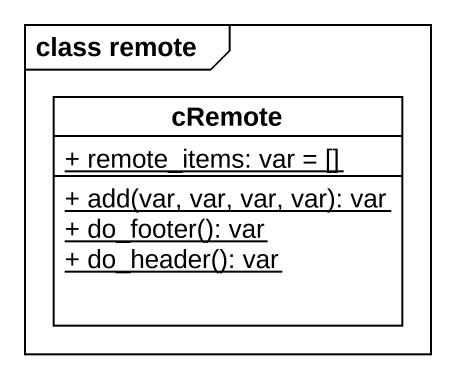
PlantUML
@startuml
mainframe class remote
hide circle
hide empty members
skinparam classAttributeIconSize 0
class cRemote {
  {static} + remote_items: var = []
  {static} + add(var, var, var, var): var
  {static} + do_footer(): var
  {static} + do_header(): var
}
@enduml
